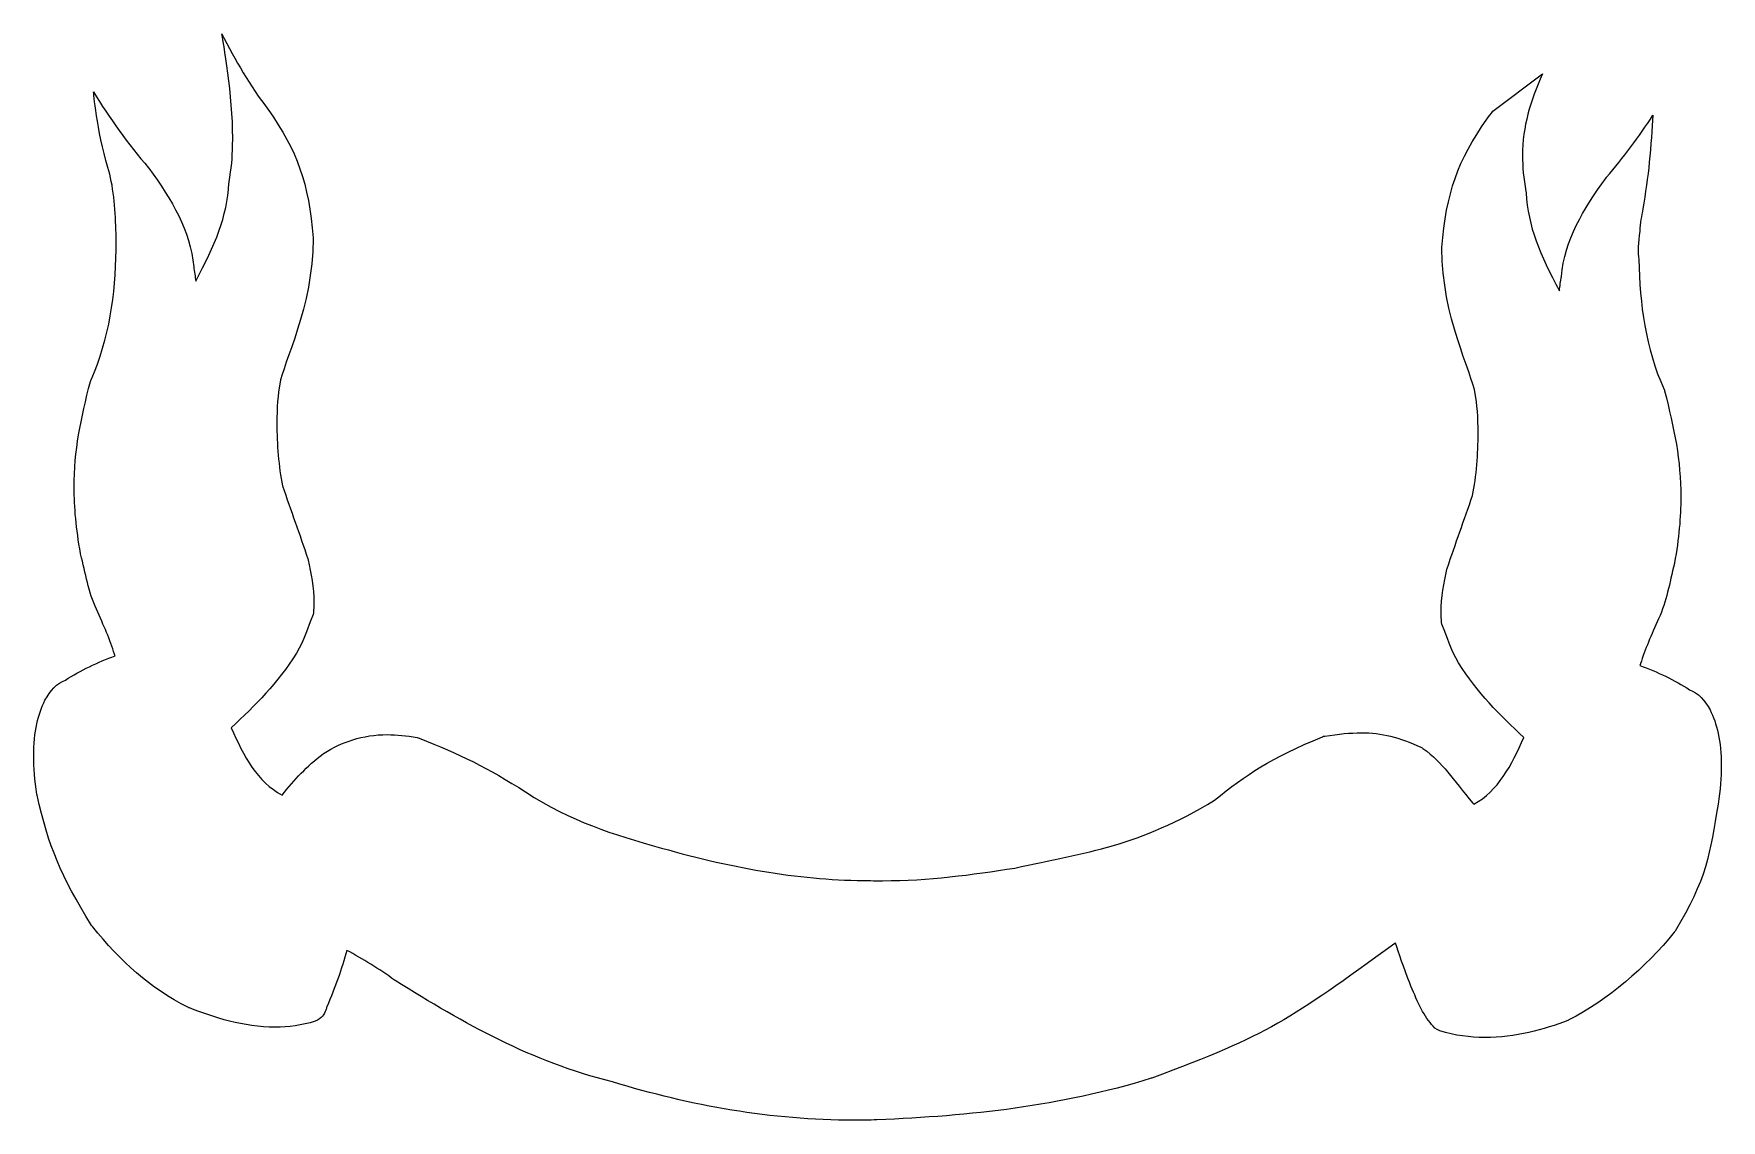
# Model space of a CAD drawing. Header units: centimetres. Extents: x -9.6 to 9.6, y -6.2 to 6.2.
import ezdxf

# ---------------------------------------------------------------- set-up
doc = ezdxf.new("R2010")
doc.units = ezdxf.units.CM
doc.header["$MEASUREMENT"] = 0
doc.layers.add('Camada 1', color=7, linetype='Continuous')

msp = doc.modelspace()

# ---------------------------------------------------------------- linework, layer by layer
at = {"layer": 'Camada 1', "color": 250}
msp.add_open_spline([(9.52122, -1.51997), (9.46198, -1.40959), (9.38348, -1.32487), (9.28725, -1.28917), (9.28725, -1.28917), (9.11937, -1.18016), (8.91427, -1.08192), (8.71916, -1.01202), (8.71916, -1.01202), (8.71916, -1.01202), (8.72413, -0.99988), (8.72413, -0.99988), (8.72413, -0.99988), (8.72413, -0.99988), (8.72588, -0.99506), (8.72588, -0.99506), (8.72588, -0.99506), (8.72588, -0.99506), (8.72675, -0.99101), (8.72675, -0.99101), (8.72675, -0.99101), (8.77726, -0.82948), (8.84893, -0.66412), (8.93289, -0.47952), (8.93289, -0.47952), (9.02401, -0.27822), (9.05809, -0.07325), (9.11368, 0.15299), (9.11368, 0.15299), (9.11368, 0.15299), (9.11469, 0.15754), (9.11469, 0.15754), (9.11469, 0.15754), (9.11469, 0.15754), (9.11495, 0.16032), (9.11495, 0.16032), (9.11495, 0.16032), (9.16496, 0.44149), (9.18747, 0.68663), (9.18747, 0.91539), (9.18747, 0.91539), (9.18747, 1.33497), (9.11228, 1.69745), (9.00123, 2.12713), (9.00123, 2.12713), (9.00123, 2.12713), (8.99882, 2.13673), (8.99882, 2.13673), (8.99882, 2.13673), (8.99882, 2.13673), (8.99501, 2.14586), (8.99501, 2.14586), (8.99501, 2.14586), (8.78271, 2.62089), (8.71775, 3.12122), (8.70738, 3.63083), (8.70738, 3.63083), (8.69407, 3.71097), (8.70106, 3.8248), (8.71675, 3.95532), (8.71675, 3.95532), (8.72461, 4.04861), (8.73702, 4.13307), (8.75297, 4.21003), (8.75297, 4.21003), (8.78057, 4.38677), (8.81158, 4.57415), (8.82689, 4.74229), (8.82689, 4.74229), (8.84398, 4.93194), (8.85867, 5.12956), (8.86867, 5.28302), (8.86867, 5.28302), (8.71079, 5.03905), (8.52836, 4.79267), (8.33831, 4.57074), (8.33831, 4.57074), (8.33831, 4.57074), (8.3359, 4.56733), (8.3359, 4.56733), (8.3359, 4.56733), (8.3359, 4.56733), (8.33288, 4.56365), (8.33288, 4.56365), (8.33288, 4.56365), (8.06623, 4.19903), (7.86115, 3.85327), (7.82078, 3.43711), (7.82078, 3.43711), (7.81152, 3.38192), (7.80419, 3.32696), (7.79811, 3.27288), (7.79811, 3.27288), (7.57467, 3.68968), (7.44008, 4.00593), (7.41727, 4.39461), (7.41727, 4.39461), (7.41727, 4.39461), (7.4169, 4.40197), (7.4169, 4.40197), (7.4169, 4.40197), (7.4169, 4.40197), (7.4155, 4.4088), (7.4155, 4.4088), (7.4155, 4.4088), (7.38841, 4.55832), (7.3765, 4.69251), (7.3765, 4.81711), (7.3765, 4.81711), (7.3765, 5.15882), (7.46638, 5.43507), (7.60388, 5.75336), (7.60388, 5.75336), (7.60388, 5.75336), (7.03746, 5.3281), (7.03746, 5.3281), (7.03746, 5.3281), (7.01568, 5.29833), (6.99391, 5.26833), (6.97163, 5.23896), (6.97163, 5.23896), (6.97163, 5.23896), (6.96986, 5.23695), (6.96986, 5.23695), (6.96986, 5.23695), (6.96986, 5.23695), (6.96846, 5.23491), (6.96846, 5.23491), (6.96846, 5.23491), (6.63498, 4.76128), (6.50486, 4.39375), (6.45482, 3.7678), (6.45482, 3.7678), (6.45482, 3.7678), (6.45432, 3.76298), (6.45432, 3.76298), (6.45432, 3.76298), (6.45432, 3.76298), (6.45432, 3.75766), (6.45432, 3.75766), (6.45432, 3.75766), (6.45583, 2.97992), (6.79844, 2.33436), (6.83717, 2.09634), (6.83717, 2.09634), (6.85704, 1.9867), (6.86934, 1.8234), (6.86934, 1.64411), (6.86934, 1.64411), (6.86934, 1.41167), (6.84958, 1.15034), (6.80526, 0.93159), (6.80526, 0.93159), (6.70776, 0.65039), (6.60992, 0.38147), (6.51509, 0.09662), (6.51509, 0.09662), (6.51509, 0.09662), (6.51292, 0.09067), (6.51292, 0.09067), (6.51292, 0.09067), (6.51292, 0.09067), (6.51152, 0.08421), (6.51152, 0.08421), (6.51152, 0.08421), (6.47988, -0.06303), (6.44593, -0.23115), (6.44556, -0.40448), (6.44556, -0.40448), (6.44556, -0.44298), (6.44747, -0.48184), (6.45154, -0.52082), (6.45154, -0.52082), (6.45154, -0.52082), (6.45329, -0.53918), (6.45329, -0.53918), (6.45329, -0.53918), (6.45329, -0.53918), (6.46088, -0.55677), (6.46088, -0.55677), (6.46088, -0.55677), (6.5161, -0.67933), (6.54952, -0.82797), (6.64651, -0.98291), (6.64651, -0.98291), (6.86302, -1.32486), (7.11392, -1.57708), (7.39068, -1.83397), (7.39068, -1.83397), (7.25397, -2.153), (7.09572, -2.45003), (6.81944, -2.59893), (6.81944, -2.59893), (6.81944, -2.59893), (6.81918, -2.59867), (6.81918, -2.59867), (6.81918, -2.59867), (6.81918, -2.59867), (6.81005, -2.58764), (6.81005, -2.58764), (6.81005, -2.58764), (6.56915, -2.30049), (6.47456, -2.13541), (6.23781, -1.95968), (6.23781, -1.95968), (6.23781, -1.95968), (6.22768, -1.95222), (6.22768, -1.95222), (6.22768, -1.95222), (6.22768, -1.95222), (6.21577, -1.94717), (6.21577, -1.94717), (6.21577, -1.94717), (5.96714, -1.83448), (5.76722, -1.78069), (5.53185, -1.78157), (5.53185, -1.78157), (5.40752, -1.78157), (5.27457, -1.79549), (5.11659, -1.81956), (5.11659, -1.81956), (5.11659, -1.81956), (5.10254, -1.82144), (5.10254, -1.82144), (5.10254, -1.82144), (5.10254, -1.82144), (5.09, -1.82716), (5.09, -1.82716), (5.09, -1.82716), (4.4894, -2.07201), (4.22452, -2.25925), (3.85281, -2.55249), (3.85281, -2.55249), (2.99265, -3.07877), (2.39279, -3.14767), (1.57176, -3.32883), (1.57176, -3.32883), (1.07228, -3.40506), (0.59169, -3.47353), (0.0571, -3.47353), (0.0571, -3.47353), (0.01217, -3.47353), (-0.03323, -3.47292), (-0.07919, -3.47239), (-0.07919, -3.47239), (-0.07919, -3.47239), (-0.09356, -3.47178), (-0.09356, -3.47178), (-0.09356, -3.47178), (-0.84299, -3.47178), (-1.62074, -3.34123), (-2.47166, -3.09956), (-2.47166, -3.09956), (-3.0367, -2.93864), (-3.49179, -2.8019), (-4.02402, -2.45832), (-4.02402, -2.45832), (-4.45566, -2.18143), (-4.78144, -2.02647), (-5.24261, -1.8425), (-5.24261, -1.8425), (-5.24261, -1.8425), (-5.2533, -1.83858), (-5.2533, -1.83858), (-5.2533, -1.83858), (-5.2533, -1.83858), (-5.26444, -1.8363), (-5.26444, -1.8363), (-5.26444, -1.8363), (-5.38726, -1.81325), (-5.49987, -1.80262), (-5.60488, -1.80262), (-5.60488, -1.80262), (-5.895, -1.80175), (-6.12378, -1.88898), (-6.32918, -2.01318), (-6.32918, -2.01318), (-6.32918, -2.01318), (-6.33587, -2.01686), (-6.33587, -2.01686), (-6.33587, -2.01686), (-6.33587, -2.01686), (-6.34106, -2.02141), (-6.34106, -2.02141), (-6.34106, -2.02141), (-6.52484, -2.165), (-6.66954, -2.31388), (-6.80911, -2.4939), (-6.80911, -2.4939), (-7.0915, -2.34703), (-7.25197, -2.04686), (-7.39048, -1.72362), (-7.39048, -1.72362), (-7.11354, -1.46737), (-6.86272, -1.2148), (-6.64623, -0.87283), (-6.64623, -0.87283), (-6.54955, -0.71823), (-6.51576, -0.56962), (-6.46062, -0.44693), (-6.46062, -0.44693), (-6.46062, -0.44693), (-6.45295, -0.4292), (-6.45295, -0.4292), (-6.45295, -0.4292), (-6.45295, -0.4292), (-6.45118, -0.4102), (-6.45118, -0.4102), (-6.45118, -0.4102), (-6.44732, -0.37133), (-6.44562, -0.33323), (-6.44562, -0.29524), (-6.44562, -0.29524), (-6.44562, -0.12167), (-6.47975, 0.04684), (-6.51121, 0.19397), (-6.51121, 0.19397), (-6.51121, 0.19397), (-6.51261, 0.20056), (-6.51261, 0.20056), (-6.51261, 0.20056), (-6.51261, 0.20056), (-6.5147, 0.20675), (-6.5147, 0.20675), (-6.5147, 0.20675), (-6.60958, 0.49123), (-6.70758, 0.76026), (-6.80495, 1.04133), (-6.80495, 1.04133), (-6.84882, 1.26022), (-6.86906, 1.52179), (-6.86906, 1.75451), (-6.86906, 1.75451), (-6.86906, 1.93377), (-6.8571, 2.09659), (-6.83697, 2.2061), (-6.83697, 2.2061), (-6.79823, 2.44475), (-6.45539, 3.09005), (-6.45404, 3.86779), (-6.45404, 3.86779), (-6.45404, 3.86779), (-6.45404, 3.87311), (-6.45404, 3.87311), (-6.45404, 3.87311), (-6.45404, 3.87311), (-6.45436, 3.87766), (-6.45436, 3.87766), (-6.45436, 3.87766), (-6.50468, 4.50361), (-6.63428, 4.87165), (-6.9685, 5.34477), (-6.9685, 5.34477), (-6.9685, 5.34477), (-6.97017, 5.34781), (-6.97017, 5.34781), (-6.97017, 5.34781), (-6.97017, 5.34781), (-6.97125, 5.34871), (-6.97125, 5.34871), (-6.97125, 5.34871), (-7.17182, 5.61183), (-7.34719, 5.91303), (-7.49916, 6.21259), (-7.49916, 6.21259), (-7.46442, 6.0223), (-7.35875, 5.39775), (-7.37642, 4.93095), (-7.37642, 4.93095), (-7.37642, 4.93095), (-7.37642, 4.92664), (-7.37642, 4.92664), (-7.37642, 4.92664), (-7.37642, 4.80231), (-7.38833, 4.66785), (-7.41516, 4.51873), (-7.41516, 4.51873), (-7.41516, 4.51873), (-7.41656, 4.51127), (-7.41656, 4.51127), (-7.41656, 4.51127), (-7.41656, 4.51127), (-7.41693, 4.50458), (-7.41693, 4.50458), (-7.41693, 4.50458), (-7.43953, 4.11615), (-7.57457, 3.79962), (-7.79782, 3.38259), (-7.79782, 3.38259), (-7.80372, 3.43691), (-7.81105, 3.4916), (-7.82036, 3.54682), (-7.82036, 3.54682), (-7.86087, 3.96322), (-8.06597, 4.30861), (-8.33273, 4.6736), (-8.33273, 4.6736), (-8.33273, 4.6736), (-8.33556, 4.67752), (-8.33556, 4.67752), (-8.33556, 4.67752), (-8.33556, 4.67752), (-8.33797, 4.6807), (-8.33797, 4.6807), (-8.33797, 4.6807), (-8.56813, 4.94986), (-8.78856, 5.25511), (-8.96606, 5.54782), (-8.96606, 5.54782), (-8.96606, 5.54782), (-8.93164, 5.10964), (-8.80117, 4.68298), (-8.80117, 4.68298), (-8.74185, 4.48838), (-8.71425, 4.21491), (-8.71015, 3.9717), (-8.71015, 3.9717), (-8.70774, 3.92156), (-8.70629, 3.86952), (-8.70629, 3.81406), (-8.70629, 3.81406), (-8.70629, 3.79027), (-8.70669, 3.76583), (-8.70669, 3.74064), (-8.70669, 3.74064), (-8.71714, 3.23169), (-8.7822, 2.7311), (-8.99472, 2.25606), (-8.99472, 2.25606), (-8.99472, 2.25606), (-8.99853, 2.24669), (-8.99853, 2.24669), (-8.99853, 2.24669), (-8.99853, 2.24669), (-9.00139, 2.23679), (-9.00139, 2.23679), (-9.00139, 2.23679), (-9.11185, 1.80761), (-9.18763, 1.44487), (-9.18763, 1.02555), (-9.18763, 1.02555), (-9.18763, 0.79653), (-9.1649, 0.55165), (-9.11471, 0.27022), (-9.11471, 0.27022), (-9.11471, 0.27022), (-9.11402, 0.26654), (-9.11402, 0.26654), (-9.11402, 0.26654), (-9.11402, 0.26654), (-9.11338, 0.26313), (-9.11338, 0.26313), (-9.11338, 0.26313), (-9.05784, 0.03662), (-9.02342, -0.16809), (-8.93264, -0.36965), (-8.93264, -0.36965), (-8.84858, -0.55425), (-8.77712, -0.71959), (-8.72653, -0.88125), (-8.72653, -0.88125), (-8.72653, -0.88125), (-8.72552, -0.88517), (-8.72552, -0.88517), (-8.72552, -0.88517), (-8.72552, -0.88517), (-8.72335, -0.88999), (-8.72335, -0.88999), (-8.72335, -0.88999), (-8.72335, -0.88999), (-8.71893, -0.90213), (-8.71893, -0.90213), (-8.71893, -0.90213), (-8.91377, -0.97214), (-9.11932, -1.07001), (-9.28739, -1.17875), (-9.28739, -1.17875), (-9.38367, -1.21497), (-9.46209, -1.29916), (-9.52096, -1.41008), (-9.52096, -1.41008), (-9.5998, -1.5596), (-9.6493, -1.76963), (-9.64962, -2.04768), (-9.64962, -2.04768), (-9.6493, -2.17873), (-9.63822, -2.3252), (-9.61303, -2.48739), (-9.61303, -2.48739), (-9.61303, -2.48739), (-9.61226, -2.49157), (-9.61226, -2.49157), (-9.61226, -2.49157), (-9.61226, -2.49157), (-9.61125, -2.49538), (-9.61125, -2.49538), (-9.61125, -2.49538), (-9.47975, -3.08106), (-9.34132, -3.41264), (-8.98834, -3.98453), (-8.98834, -3.98453), (-8.98834, -3.98453), (-8.98453, -3.99072), (-8.98453, -3.99072), (-8.98453, -3.99072), (-8.98453, -3.99072), (-8.97929, -3.99731), (-8.97929, -3.99731), (-8.97929, -3.99731), (-8.65182, -4.40067), (-8.32582, -4.69716), (-7.88071, -4.92303), (-7.88071, -4.92303), (-7.88071, -4.92303), (-7.87589, -4.92557), (-7.87589, -4.92557), (-7.87589, -4.92557), (-7.87589, -4.92557), (-7.87025, -4.92758), (-7.87025, -4.92758), (-7.87025, -4.92758), (-7.58924, -5.0386), (-7.24837, -5.1475), (-6.88957, -5.14814), (-6.88957, -5.14814), (-6.73815, -5.14814), (-6.584, -5.12864), (-6.43099, -5.08038), (-6.43099, -5.08038), (-6.35244, -5.05104), (-6.32799, -4.99809), (-6.30825, -4.95304), (-6.30825, -4.95304), (-6.3033, -4.9409), (-6.30084, -4.92785), (-6.29735, -4.91518), (-6.29735, -4.91518), (-6.19861, -4.68716), (-6.12746, -4.48256), (-6.07073, -4.26962), (-6.07073, -4.26962), (-5.88512, -4.36876), (-5.7041, -4.48105), (-5.52246, -4.61019), (-5.52246, -4.61019), (-5.52246, -4.61019), (-5.5196, -4.6122), (-5.5196, -4.6122), (-5.5196, -4.6122), (-5.5196, -4.6122), (-5.51677, -4.61411), (-5.51677, -4.61411), (-5.51677, -4.61411), (-4.71889, -5.11243), (-3.9625, -5.5411), (-3.03061, -5.77381), (-3.03061, -5.77381), (-2.13777, -6.04818), (-1.20596, -6.21262), (-0.26847, -6.21262), (-0.26847, -6.21262), (-0.18092, -6.21262), (-0.09345, -6.21148), (-0.00621, -6.20873), (-0.00621, -6.20873), (1.06583, -6.1629), (2.08831, -6.05577), (3.13151, -5.73282), (3.13151, -5.73282), (3.13151, -5.73282), (3.13328, -5.73218), (3.13328, -5.73218), (3.13328, -5.73218), (3.13328, -5.73218), (3.13783, -5.73078), (3.13783, -5.73078), (3.13783, -5.73078), (4.48289, -5.23133), (4.70432, -5.07004), (5.91656, -4.19064), (5.91656, -4.19064), (5.91656, -4.19064), (5.92566, -4.18606), (5.92566, -4.18606), (5.92566, -4.18606), (5.96111, -4.29687), (6.01885, -4.47144), (6.08645, -4.6431), (6.08645, -4.6431), (6.1618, -4.82934), (6.2375, -5.00521), (6.33765, -5.11723), (6.33765, -5.11723), (6.35691, -5.14559), (6.38337, -5.17269), (6.43107, -5.19055), (6.43107, -5.19055), (6.60159, -5.24386), (6.77558, -5.2659), (6.94685, -5.2659), (6.94685, -5.2659), (7.29147, -5.26564), (7.62408, -5.17766), (7.89615, -5.07027), (7.89615, -5.07027), (7.89615, -5.07027), (7.90147, -5.06826), (7.90147, -5.06826), (7.90147, -5.06826), (7.90147, -5.06826), (7.90652, -5.06572), (7.90652, -5.06572), (7.90652, -5.06572), (8.35367, -4.83757), (8.78086, -4.46916), (9.11257, -4.06186), (9.11257, -4.06186), (9.11257, -4.06186), (9.11752, -4.0553), (9.11752, -4.0553), (9.11752, -4.0553), (9.11752, -4.0553), (9.12144, -4.04911), (9.12144, -4.04911), (9.12144, -4.04911), (9.47998, -3.46951), (9.52239, -3.15185), (9.61317, -2.59872), (9.61317, -2.59872), (9.63849, -2.43502), (9.64963, -2.28865), (9.64963, -2.15763), (9.64963, -2.15763), (9.64935, -1.87953), (9.59972, -1.66938), (9.52122, -1.51997)], degree=3, knots=[0, 0, 0, 0, 0.00625, 0.00625, 0.00625, 0.00625, 0.0125, 0.0125, 0.0125, 0.0125, 0.01875, 0.01875, 0.01875, 0.01875, 0.025, 0.025, 0.025, 0.025, 0.03125, 0.03125, 0.03125, 0.03125, 0.0375, 0.0375, 0.0375, 0.0375, 0.04375, 0.04375, 0.04375, 0.04375, 0.05, 0.05, 0.05, 0.05, 0.05625, 0.05625, 0.05625, 0.05625, 0.0625, 0.0625, 0.0625, 0.0625, 0.06875, 0.06875, 0.06875, 0.06875, 0.075, 0.075, 0.075, 0.075, 0.08125, 0.08125, 0.08125, 0.08125, 0.0875, 0.0875, 0.0875, 0.0875, 0.09375, 0.09375, 0.09375, 0.09375, 0.1, 0.1, 0.1, 0.1, 0.10625, 0.10625, 0.10625, 0.10625, 0.1125, 0.1125, 0.1125, 0.1125, 0.11875, 0.11875, 0.11875, 0.11875, 0.125, 0.125, 0.125, 0.125, 0.13125, 0.13125, 0.13125, 0.13125, 0.1375, 0.1375, 0.1375, 0.1375, 0.14375, 0.14375, 0.14375, 0.14375, 0.15, 0.15, 0.15, 0.15, 0.15625, 0.15625, 0.15625, 0.15625, 0.1625, 0.1625, 0.1625, 0.1625, 0.16875, 0.16875, 0.16875, 0.16875, 0.175, 0.175, 0.175, 0.175, 0.18125, 0.18125, 0.18125, 0.18125, 0.1875, 0.1875, 0.1875, 0.1875, 0.19375, 0.19375, 0.19375, 0.19375, 0.2, 0.2, 0.2, 0.2, 0.20625, 0.20625, 0.20625, 0.20625, 0.2125, 0.2125, 0.2125, 0.2125, 0.21875, 0.21875, 0.21875, 0.21875, 0.225, 0.225, 0.225, 0.225, 0.23125, 0.23125, 0.23125, 0.23125, 0.2375, 0.2375, 0.2375, 0.2375, 0.24375, 0.24375, 0.24375, 0.24375, 0.25, 0.25, 0.25, 0.25, 0.25625, 0.25625, 0.25625, 0.25625, 0.2625, 0.2625, 0.2625, 0.2625, 0.26875, 0.26875, 0.26875, 0.26875, 0.275, 0.275, 0.275, 0.275, 0.28125, 0.28125, 0.28125, 0.28125, 0.2875, 0.2875, 0.2875, 0.2875, 0.29375, 0.29375, 0.29375, 0.29375, 0.3, 0.3, 0.3, 0.3, 0.30625, 0.30625, 0.30625, 0.30625, 0.3125, 0.3125, 0.3125, 0.3125, 0.31875, 0.31875, 0.31875, 0.31875, 0.325, 0.325, 0.325, 0.325, 0.33125, 0.33125, 0.33125, 0.33125, 0.3375, 0.3375, 0.3375, 0.3375, 0.34375, 0.34375, 0.34375, 0.34375, 0.35, 0.35, 0.35, 0.35, 0.35625, 0.35625, 0.35625, 0.35625, 0.3625, 0.3625, 0.3625, 0.3625, 0.36875, 0.36875, 0.36875, 0.36875, 0.375, 0.375, 0.375, 0.375, 0.38125, 0.38125, 0.38125, 0.38125, 0.3875, 0.3875, 0.3875, 0.3875, 0.39375, 0.39375, 0.39375, 0.39375, 0.4, 0.4, 0.4, 0.4, 0.40625, 0.40625, 0.40625, 0.40625, 0.4125, 0.4125, 0.4125, 0.4125, 0.41875, 0.41875, 0.41875, 0.41875, 0.425, 0.425, 0.425, 0.425, 0.43125, 0.43125, 0.43125, 0.43125, 0.4375, 0.4375, 0.4375, 0.4375, 0.44375, 0.44375, 0.44375, 0.44375, 0.45, 0.45, 0.45, 0.45, 0.45625, 0.45625, 0.45625, 0.45625, 0.4625, 0.4625, 0.4625, 0.4625, 0.46875, 0.46875, 0.46875, 0.46875, 0.475, 0.475, 0.475, 0.475, 0.48125, 0.48125, 0.48125, 0.48125, 0.4875, 0.4875, 0.4875, 0.4875, 0.49375, 0.49375, 0.49375, 0.49375, 0.5, 0.5, 0.5, 0.5, 0.50625, 0.50625, 0.50625, 0.50625, 0.5125, 0.5125, 0.5125, 0.5125, 0.51875, 0.51875, 0.51875, 0.51875, 0.525, 0.525, 0.525, 0.525, 0.53125, 0.53125, 0.53125, 0.53125, 0.5375, 0.5375, 0.5375, 0.5375, 0.54375, 0.54375, 0.54375, 0.54375, 0.55, 0.55, 0.55, 0.55, 0.55625, 0.55625, 0.55625, 0.55625, 0.5625, 0.5625, 0.5625, 0.5625, 0.56875, 0.56875, 0.56875, 0.56875, 0.575, 0.575, 0.575, 0.575, 0.58125, 0.58125, 0.58125, 0.58125, 0.5875, 0.5875, 0.5875, 0.5875, 0.59375, 0.59375, 0.59375, 0.59375, 0.6, 0.6, 0.6, 0.6, 0.60625, 0.60625, 0.60625, 0.60625, 0.6125, 0.6125, 0.6125, 0.6125, 0.61875, 0.61875, 0.61875, 0.61875, 0.625, 0.625, 0.625, 0.625, 0.63125, 0.63125, 0.63125, 0.63125, 0.6375, 0.6375, 0.6375, 0.6375, 0.64375, 0.64375, 0.64375, 0.64375, 0.65, 0.65, 0.65, 0.65, 0.65625, 0.65625, 0.65625, 0.65625, 0.6625, 0.6625, 0.6625, 0.6625, 0.66875, 0.66875, 0.66875, 0.66875, 0.675, 0.675, 0.675, 0.675, 0.68125, 0.68125, 0.68125, 0.68125, 0.6875, 0.6875, 0.6875, 0.6875, 0.69375, 0.69375, 0.69375, 0.69375, 0.7, 0.7, 0.7, 0.7, 0.70625, 0.70625, 0.70625, 0.70625, 0.7125, 0.7125, 0.7125, 0.7125, 0.71875, 0.71875, 0.71875, 0.71875, 0.725, 0.725, 0.725, 0.725, 0.73125, 0.73125, 0.73125, 0.73125, 0.7375, 0.7375, 0.7375, 0.7375, 0.74375, 0.74375, 0.74375, 0.74375, 0.75, 0.75, 0.75, 0.75, 0.75625, 0.75625, 0.75625, 0.75625, 0.7625, 0.7625, 0.7625, 0.7625, 0.76875, 0.76875, 0.76875, 0.76875, 0.775, 0.775, 0.775, 0.775, 0.78125, 0.78125, 0.78125, 0.78125, 0.7875, 0.7875, 0.7875, 0.7875, 0.79375, 0.79375, 0.79375, 0.79375, 0.8, 0.8, 0.8, 0.8, 0.80625, 0.80625, 0.80625, 0.80625, 0.8125, 0.8125, 0.8125, 0.8125, 0.81875, 0.81875, 0.81875, 0.81875, 0.825, 0.825, 0.825, 0.825, 0.83125, 0.83125, 0.83125, 0.83125, 0.8375, 0.8375, 0.8375, 0.8375, 0.84375, 0.84375, 0.84375, 0.84375, 0.85, 0.85, 0.85, 0.85, 0.85625, 0.85625, 0.85625, 0.85625, 0.8625, 0.8625, 0.8625, 0.8625, 0.86875, 0.86875, 0.86875, 0.86875, 0.875, 0.875, 0.875, 0.875, 0.88125, 0.88125, 0.88125, 0.88125, 0.8875, 0.8875, 0.8875, 0.8875, 0.89375, 0.89375, 0.89375, 0.89375, 0.9, 0.9, 0.9, 0.9, 0.90625, 0.90625, 0.90625, 0.90625, 0.9125, 0.9125, 0.9125, 0.9125, 0.91875, 0.91875, 0.91875, 0.91875, 0.925, 0.925, 0.925, 0.925, 0.93125, 0.93125, 0.93125, 0.93125, 0.9375, 0.9375, 0.9375, 0.9375, 0.94375, 0.94375, 0.94375, 0.94375, 0.95, 0.95, 0.95, 0.95, 0.95625, 0.95625, 0.95625, 0.95625, 0.9625, 0.9625, 0.9625, 0.9625, 0.96875, 0.96875, 0.96875, 0.96875, 0.975, 0.975, 0.975, 0.975, 0.98125, 0.98125, 0.98125, 0.98125, 0.9875, 0.9875, 0.9875, 0.9875, 1, 1, 1, 1], dxfattribs=at)

doc.saveas('drawing.dxf')
